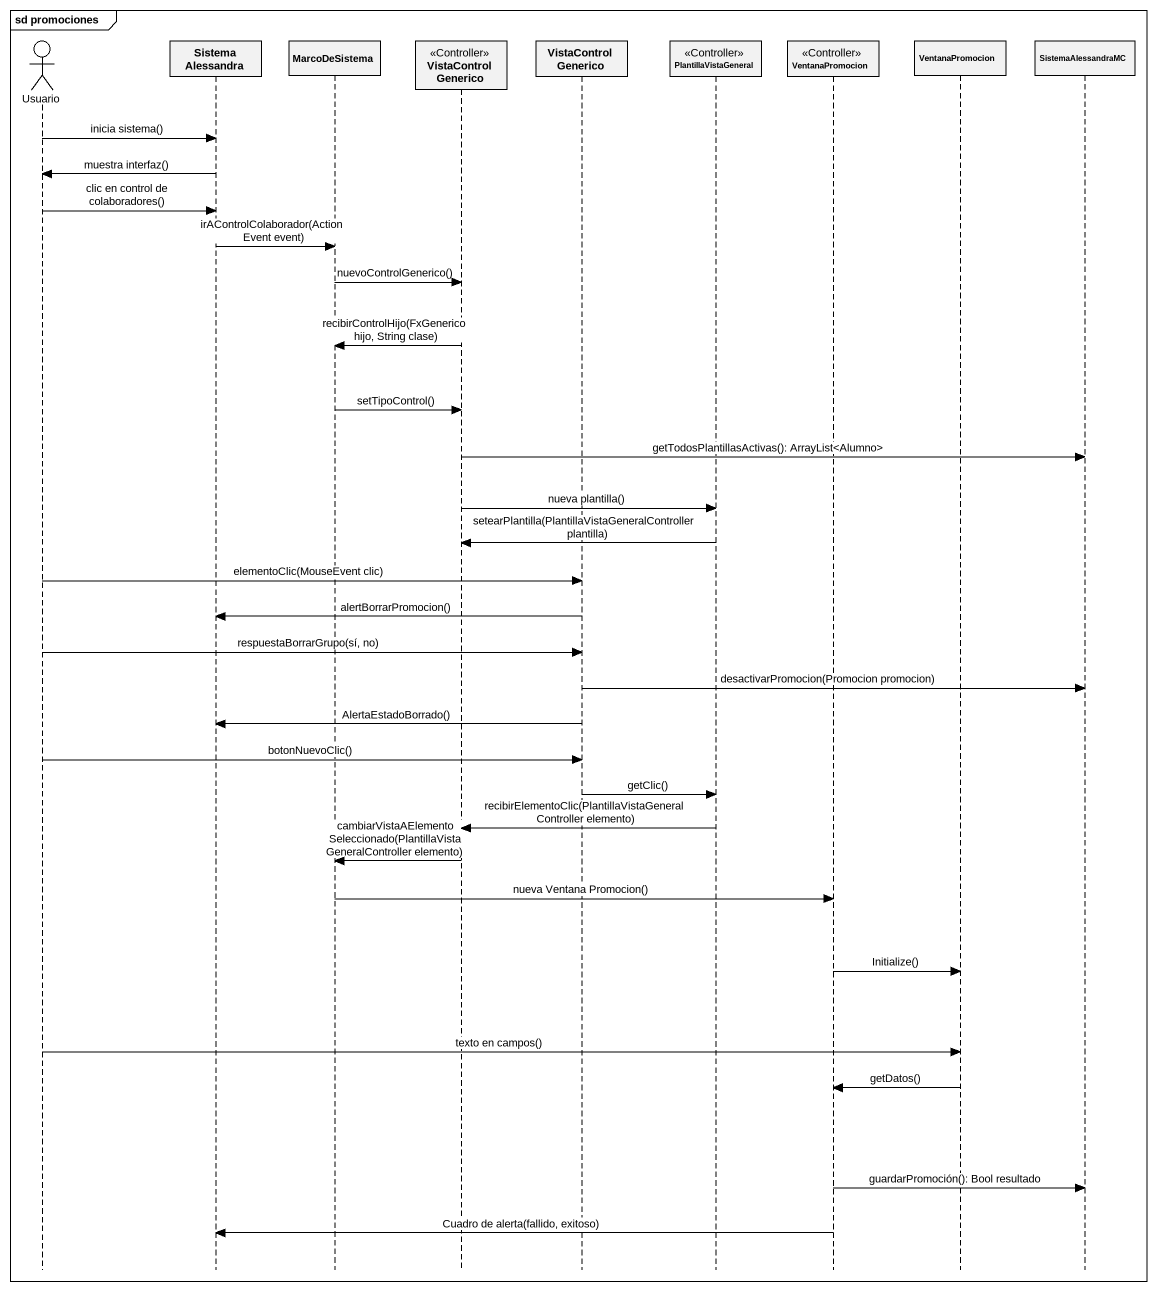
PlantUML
@startuml
mainframe sd promociones
hide footbox
actor Usuario
participant "Sistema Alessandra" as Sistema_Alessandra
participant MarcoDeSistema
participant VistaControlGenerico <<Controller>>
participant "VistaControlGenerico" as VistaControlGenerico_2
participant PlantillaVistaGeneral <<Controller>>
participant VentanaPromocion <<Controller>>
participant "VentanaPromocion" as VentanaPromocion_2
participant SistemaAlessandraMC

Usuario -> Sistema_Alessandra : inicia sistema()
Sistema_Alessandra -> Usuario : muestra interfaz()
Usuario -> Sistema_Alessandra : clic en control de colaboradores()
Sistema_Alessandra -> MarcoDeSistema : irAControlColaborador(ActionEvent event)
MarcoDeSistema -> VistaControlGenerico : nuevoControlGenerico()
VistaControlGenerico -> MarcoDeSistema : recibirControlHijo(FxGenerico hijo, String clase)
MarcoDeSistema -> VistaControlGenerico : setTipoControl()
VistaControlGenerico -> SistemaAlessandraMC : getTodosPlantillasActivas(): ArrayList<Alumno>
VistaControlGenerico -> PlantillaVistaGeneral : nueva plantilla()
PlantillaVistaGeneral -> VistaControlGenerico : setearPlantilla(PlantillaVistaGeneralController plantilla)
Usuario -> VistaControlGenerico_2 : elementoClic(MouseEvent clic)
VistaControlGenerico_2 -> Sistema_Alessandra : alertBorrarPromocion()
Usuario -> VistaControlGenerico_2 : respuestaBorrarGrupo(sí, no)
VistaControlGenerico_2 -> SistemaAlessandraMC : desactivarPromocion(Promocion promocion)
VistaControlGenerico_2 -> Sistema_Alessandra : AlertaEstadoBorrado()
Usuario -> VistaControlGenerico_2 : botonNuevoClic()
VistaControlGenerico_2 -> PlantillaVistaGeneral : getClic()
PlantillaVistaGeneral -> VistaControlGenerico : recibirElementoClic(PlantillaVistaGeneralController elemento)
VistaControlGenerico -> MarcoDeSistema : cambiarVistaAElementoSeleccionado(PlantillaVistaGeneralController elemento)
MarcoDeSistema -> VentanaPromocion : nueva Ventana Promocion()
VentanaPromocion -> VentanaPromocion_2 : Initialize()
Usuario -> VentanaPromocion_2 : texto en campos()
VentanaPromocion_2 -> VentanaPromocion : getDatos()
VentanaPromocion -> SistemaAlessandraMC : guardarPromoción(): Bool resultado
VentanaPromocion -> Sistema_Alessandra : Cuadro de alerta(fallido, exitoso)
@enduml
